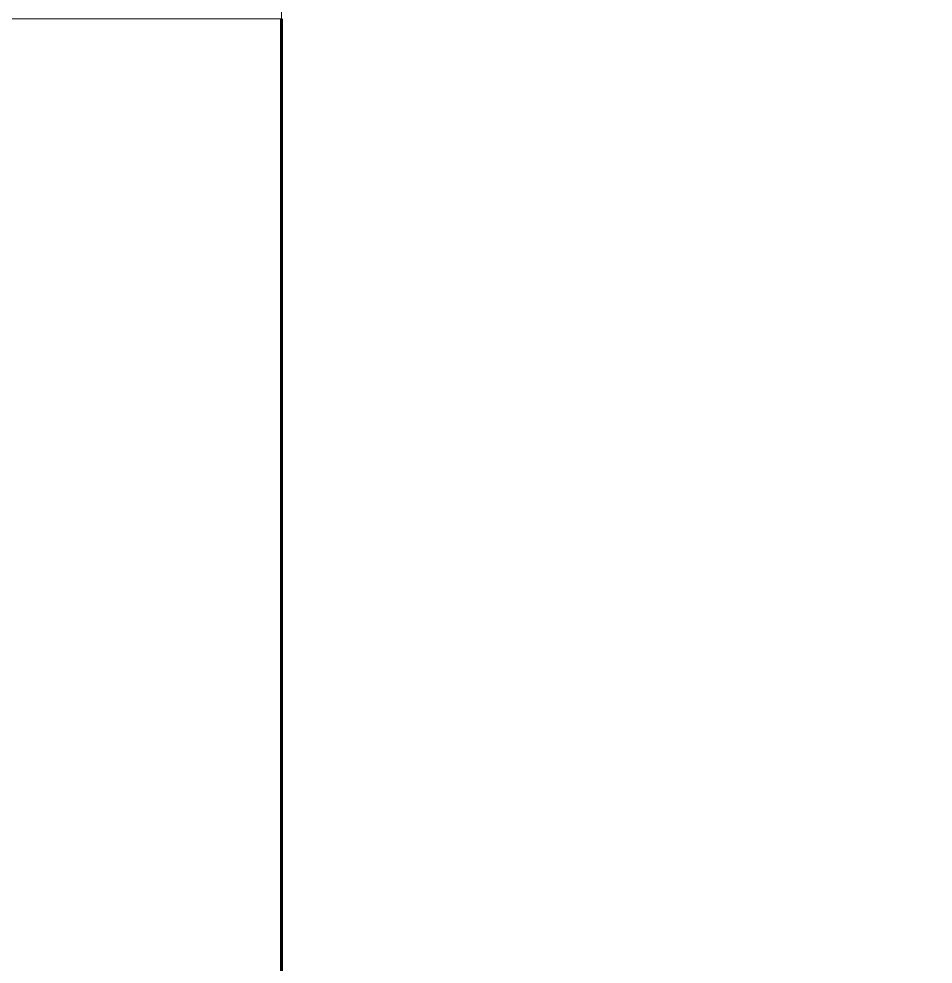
# Model space of a CAD drawing. Header units: inches. Extents: x -4110 to -1807, y 11006 to 12281.
# Drawn here: x -3659.78486 to -3659.76981, y 11829.54884 to 11829.5644 of the extents above; entities that cross this region are included whole.
import ezdxf

# ---------------------------------------------------------------- set-up
doc = ezdxf.new("R2010")
doc.units = ezdxf.units.IN
doc.header["$MEASUREMENT"] = 0
for name, color, linetype, lineweight in [('0-1', 7, 'Continuous', 5), ('0-2', 7, 'Continuous', 9), ('A-DOOR-FRAM-2', 7, 'Continuous', 9), ('A-WALL-3', 250, 'Continuous', 60), ('A-WALL-PATT-1', 7, 'Continuous', 9)]:
    doc.layers.add(name, color=color, linetype=linetype, lineweight=lineweight)
pattern_1 = [(0, (0, 0), (20.48, 5.12), [0.845, -14.515, 0.845, -14.515, -81.92]), (0, (0, 0), (20.48, 5.12), [-30.72, 0.845, -29.875, 0.845, -14.515, -35.84]), (0, (0, 0), (20.48, 5.12), [-76.8, 0.845, -9.395, 0.845, -24.755]), (120, (7.68, 2.56), (-14.67405, 15.1762003), [0.845, -14.515, 0.845, -14.515, -81.92]), (120, (7.68, 2.56), (-14.67405, 15.1762003), [-30.72, 0.845, -29.875, 0.845, -14.515, -35.84]), (120, (7.68, 2.56), (-14.67405, 15.1762003), [-76.8, 0.845, -9.395, 0.845, -24.755]), (240, (10.24, 12.8), (-5.80595, -20.2962003), [0.845, -14.515, 0.845, -14.515, -81.92]), (240, (10.24, 12.8), (-5.80595, -20.2962003), [-30.72, 0.845, -29.875, 0.845, -14.515, -35.84]), (240, (10.24, 12.8), (-5.80595, -20.2962003), [-76.8, 0.845, -9.395, 0.845, -24.755])]

# ---------------------------------------------------------------- blocks, each defined once
blk = doc.blocks.new('SWING - SINGLE - FLUSH - SWING - FLUSH - 2-10 x 6-8 - PASSAGE-4152770-ENLARGED RCP - 3RD FLOOR PLAN - EAST')
at = {"layer": 'A-DOOR-FRAM-2'}
for q in [(17, -4.25), (20, -4.75)]:
    blk.add_line((20, -4.25), q, dxfattribs=at)
blk = doc.blocks.new('CTR - 1st Phase - Unit Layouts_rvt-1-ENLARGED RCP - 3RD FLOOR PLAN - EAST')
at = {"layer": 'A-WALL-PATT-1'}
h = blk.add_hatch(dxfattribs=at)
h.set_pattern_fill('FP_1', color=256, style=0, pattern_type=2)
h.set_pattern_definition(pattern_1)
h.paths.add_polyline_path([(-3659.780536, 11829.564396), (-3659.155536, 11829.564396), (-3659.155536, 11832.564396), (-3659.780536, 11832.564396)], flags=0)
h.paths.add_polyline_path([(-3659.155536, 11866.564396), (-3659.155536, 11889.439396), (-3659.780536, 11889.439396), (-3659.780536, 11866.564396)], flags=0)
h.paths.add_polyline_path([(-3659.155536, 11892.939396), (-3659.155536, 11901.939396), (-3659.780536, 11901.935285), (-3659.780536, 11892.939396)], flags=0)
h = blk.add_hatch(dxfattribs=at)
h.set_pattern_fill('FP_1', color=256, style=0, pattern_type=2)
h.set_pattern_definition(pattern_1)
h.paths.add_polyline_path([(-3659.155536, 11754.626896), (-3659.155536, 11829.564396), (-3659.780536, 11829.564396), (-3659.780536, 11754.626896)], flags=0)
at = {"layer": 'A-WALL-3'}
blk.add_line((-3659.780536, 11754.626896), (-3659.780536, 11829.564396), dxfattribs=at)
at = {"layer": '0-2', "rotation": 269.9999999999951}
blk.add_blockref('SWING - SINGLE - FLUSH - SWING - FLUSH - 2-10 x 6-8 - PASSAGE-4152770-ENLARGED RCP - 3RD FLOOR PLAN - EAST', (-3655.530536, 11849.564396), dxfattribs=at)

msp = doc.modelspace()

# ---------------------------------------------------------------- block references
at = {"layer": '0-1'}
msp.add_blockref('CTR - 1st Phase - Unit Layouts_rvt-1-ENLARGED RCP - 3RD FLOOR PLAN - EAST', (0, 0), dxfattribs=at)

doc.saveas('drawing.dxf')
